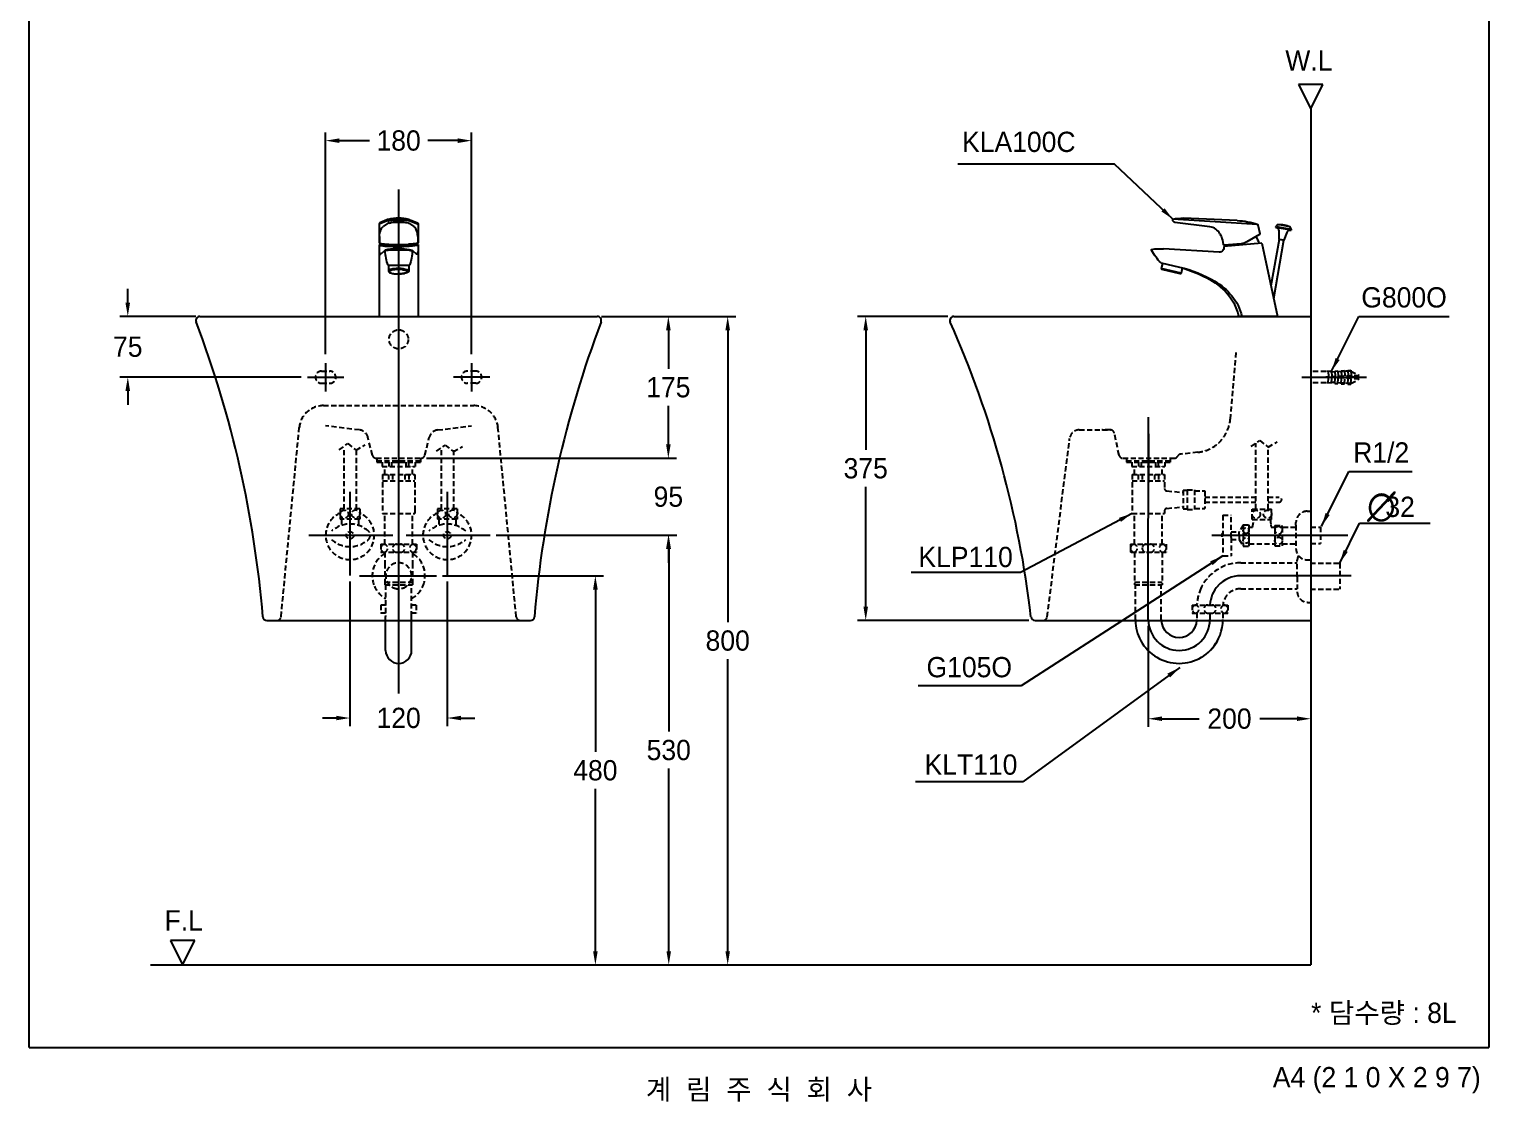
# Model space of a CAD drawing. Header units: millimetres. Extents: x 0 to 1800, y -67 to 2530.
# Drawn here: x 0 to 1800, y -67 to 1256 of the extents above; entities that cross this region are included whole.
import ezdxf
from ezdxf.enums import TextEntityAlignment as Align
from ezdxf.lldxf.tags import DXFTag

# ---------------------------------------------------------------- set-up
doc = ezdxf.new("R2010")
doc.units = ezdxf.units.MM
doc.linetypes.add('DASHED2', pattern=[9.525, 6.35, -3.175])
doc.layers.get('Defpoints').update_dxf_attribs({"color": 1})
for name, color, linetype in [('TEXT', 7, 'Continuous'), ('내부선 및 부속', 4, 'Continuous'), ('도각라인', 7, 'Continuous'), ('외형선', 3, 'Continuous'), ('점선', 6, 'DASHED2'), ('중심선', 1, 'DASHED'), ('치수선', 7, 'Continuous')]:
    doc.layers.add(name, color=color, linetype=linetype)
doc.styles.add('____', font='')
doc.styles.add('타이틀', font='H2GTRM.TTF', dxfattribs={"height": 25})
doc.styles.get('____').set_extended_font_data('굴림')
tags = doc.linetypes.add('DASHDOT', pattern=[70, 31, -13, 13, -13]).pattern_tags.tags
tags[10:11] = [DXFTag(74, 4), DXFTag(75, 0), DXFTag(340, '0'), DXFTag(46, 0.0), DXFTag(50, 0.0), DXFTag(44, 0.0), DXFTag(45, 0.0)]
tags[8:9] = [DXFTag(74, 4), DXFTag(75, 0), DXFTag(340, '0'), DXFTag(46, 0.0), DXFTag(50, 0.0), DXFTag(44, 0.0), DXFTag(45, 0.0)]
tags[6:7] = [DXFTag(74, 4), DXFTag(75, 0), DXFTag(340, '0'), DXFTag(46, 0.0), DXFTag(50, 0.0), DXFTag(44, 0.0), DXFTag(45, 0.0)]
tags[4:5] = [DXFTag(74, 4), DXFTag(75, 0), DXFTag(340, '0'), DXFTag(46, 0.0), DXFTag(50, 0.0), DXFTag(44, 0.0), DXFTag(45, 0.0)]
tags = doc.linetypes.add('DASHED', pattern=[25.72, 12.86, -12.86]).pattern_tags.tags
tags[6:7] = [DXFTag(74, 4), DXFTag(75, 0), DXFTag(340, '0'), DXFTag(46, 0.0), DXFTag(50, 0.0), DXFTag(44, 0.0), DXFTag(45, 0.0)]
tags[4:5] = [DXFTag(74, 4), DXFTag(75, 0), DXFTag(340, '0'), DXFTag(46, 0.0), DXFTag(50, 0.0), DXFTag(44, 0.0), DXFTag(45, 0.0)]
doc.dimstyles.new('MSADIM', dxfattribs={"dimtxt": 33, "dimasz": 17, "dimexe": 10, "dimexo": 7.5, "dimgap": 10, "dimtad": 0, "dimtih": 1, "dimtoh": 1, "dimdec": 0, "dimzin": 1, "dimdsep": 46, "dimtxsty": '____', "dimcen": 11.25, "dimadec": 0, "dimazin": 0, "dimtfac": 1, "dimtdec": 0, "dimtix": 1, "dimtmove": 0, "dimatfit": 3, "dimfxl": 0, "dimtolj": 1, "dimtzin": 1, "dimarcsym": 0})

# ---------------------------------------------------------------- blocks, each defined once
blk = doc.blocks.new('*D5')
at = {"color": 0, "lineweight": -2}
for p, q in [((509.8, 581.9), (708.2, 581.9)), ((698.2, 564.9), (698.2, 364.7)), ((698.2, 118.9), (698.2, 319)), ((596.3, 101.9), (708.2, 101.9))]:
    blk.add_line(p, q, dxfattribs=at)
at = {"color": 0}
for points in [[(695.4, 564.9), (701.1, 564.9), (698.2, 581.9)], [(695.4, 118.9), (701.1, 118.9), (698.2, 101.9)]]:
    blk.add_solid(points, dxfattribs=at)
at = {"layer": 'Defpoints', "color": 0}
for p in [(502.3, 581.9), (698.2, 581.9), (588.8, 101.9)]:
    blk.add_point(p, dxfattribs=at)
at = {"color": 0, "insert": (698.2, 341.9), "char_height": 25, "attachment_point": 5, "style": '____'}
blk.add_mtext('\\A1;480', dxfattribs=at)
blk = doc.blocks.new('*D6')
at = {"color": 0, "lineweight": -2}
for p, q in [((575.9, 631.9), (798.7, 631.9)), ((788.7, 614.9), (788.7, 389.7)), ((788.7, 118.9), (788.7, 344.1)), ((743.6, 101.9), (798.7, 101.9))]:
    blk.add_line(p, q, dxfattribs=at)
at = {"color": 0}
for points in [[(785.9, 614.9), (791.5, 614.9), (788.7, 631.9)], [(785.9, 118.9), (791.5, 118.9), (788.7, 101.9)]]:
    blk.add_solid(points, dxfattribs=at)
at = {"layer": 'Defpoints', "color": 0}
for p in [(568.4, 631.9), (788.7, 631.9), (736.1, 101.9)]:
    blk.add_point(p, dxfattribs=at)
at = {"color": 0, "insert": (788.7, 366.9), "char_height": 25, "attachment_point": 5, "style": '____'}
blk.add_mtext('\\A1;530', dxfattribs=at)
blk = doc.blocks.new('*D7')
at = {"color": 0, "lineweight": -2}
for p, q in [((788.2, 743.9), (788.2, 760.9)), ((490.1, 726.9), (798.2, 726.9)), ((575.9, 631.9), (798.2, 631.9)), ((788.2, 614.9), (788.2, 597.9))]:
    blk.add_line(p, q, dxfattribs=at)
at = {"color": 0}
for points in [[(785.4, 743.9), (791, 743.9), (788.2, 726.9)], [(785.4, 614.9), (791, 614.9), (788.2, 631.9)]]:
    blk.add_solid(points, dxfattribs=at)
at = {"layer": 'Defpoints', "color": 0}
for p in [(482.6, 726.9), (788.2, 726.9), (568.4, 631.9)]:
    blk.add_point(p, dxfattribs=at)
at = {"color": 0, "insert": (788.2, 679.4), "char_height": 25, "attachment_point": 5, "style": '____'}
blk.add_mtext('\\A1;95', dxfattribs=at)
blk = doc.blocks.new('*D8')
at = {"color": 0, "lineweight": -2}
for p, q in [((705.6, 901.9), (798.2, 901.9)), ((788.2, 884.9), (788.2, 837.2)), ((788.2, 743.9), (788.2, 791.5)), ((490.6, 726.9), (798.2, 726.9))]:
    blk.add_line(p, q, dxfattribs=at)
at = {"color": 0}
for points in [[(785.4, 884.9), (791, 884.9), (788.2, 901.9)], [(785.4, 743.9), (791, 743.9), (788.2, 726.9)]]:
    blk.add_solid(points, dxfattribs=at)
at = {"layer": 'Defpoints', "color": 0}
for p in [(698.1, 901.9), (788.2, 901.9), (483.1, 726.9)]:
    blk.add_point(p, dxfattribs=at)
at = {"color": 0, "insert": (788.2, 814.4), "char_height": 25, "attachment_point": 5, "style": '____'}
blk.add_mtext('\\A1;175', dxfattribs=at)
blk = doc.blocks.new('*D9')
at = {"color": 0, "lineweight": -2}
for p, q in [((705.6, 901.9), (871.4, 901.9)), ((861.4, 884.9), (861.4, 524.7)), ((861.4, 118.9), (861.4, 479.1)), ((814.2, 101.9), (871.4, 101.9))]:
    blk.add_line(p, q, dxfattribs=at)
at = {"color": 0}
for points in [[(858.6, 884.9), (864.2, 884.9), (861.4, 901.9)], [(858.6, 118.9), (864.2, 118.9), (861.4, 101.9)]]:
    blk.add_solid(points, dxfattribs=at)
at = {"layer": 'Defpoints', "color": 0}
for p in [(698.1, 901.9), (861.4, 901.9), (806.7, 101.9)]:
    blk.add_point(p, dxfattribs=at)
at = {"color": 0, "insert": (861.4, 501.9), "char_height": 25, "attachment_point": 5, "style": '____'}
blk.add_mtext('\\A1;800', dxfattribs=at)
blk = doc.blocks.new('*D10')
at = {"color": 0, "lineweight": -2}
for p, q in [((121.6, 918.9), (121.6, 935.9)), ((205.6, 901.9), (111.6, 901.9)), ((335.6, 826.9), (111.6, 826.9)), ((121.6, 809.9), (121.6, 792.9))]:
    blk.add_line(p, q, dxfattribs=at)
at = {"color": 0}
for points in [[(118.7, 918.9), (124.4, 918.9), (121.6, 901.9)], [(118.7, 809.9), (124.4, 809.9), (121.6, 826.9)]]:
    blk.add_solid(points, dxfattribs=at)
at = {"layer": 'Defpoints', "color": 0}
for p in [(213.1, 901.9), (121.6, 826.9), (343.1, 826.9)]:
    blk.add_point(p, dxfattribs=at)
at = {"color": 0, "insert": (121.6, 864.4), "char_height": 25, "attachment_point": 5, "style": '____'}
blk.add_mtext('\\A1;75', dxfattribs=at)
blk = doc.blocks.new('*D11')
at = {"color": 0, "lineweight": -2}
for p, q in [((365.6, 855.2), (365.6, 1128.7)), ((382.6, 1118.7), (419.6, 1118.7)), ((528.6, 1118.7), (491.5, 1118.7)), ((545.6, 855.2), (545.6, 1128.7))]:
    blk.add_line(p, q, dxfattribs=at)
at = {"color": 0}
for points in [[(382.6, 1121.5), (382.6, 1115.8), (365.6, 1118.7)], [(528.6, 1121.5), (528.6, 1115.8), (545.6, 1118.7)]]:
    blk.add_solid(points, dxfattribs=at)
at = {"layer": 'Defpoints', "color": 0}
for p in [(545.6, 1118.7), (365.6, 847.7), (545.6, 847.7)]:
    blk.add_point(p, dxfattribs=at)
at = {"color": 0, "insert": (455.6, 1118.7), "char_height": 25, "attachment_point": 5, "style": '____'}
blk.add_mtext('\\A1;180', dxfattribs=at)
blk = doc.blocks.new('*D12')
at = {"color": 0, "lineweight": -2}
for p, q in [((1380.1, 520.4), (1380.1, 395.6)), ((1580.4, 519.4), (1580.4, 395.6)), ((1397.1, 405.6), (1442.9, 405.6)), ((1563.4, 405.6), (1517.5, 405.6))]:
    blk.add_line(p, q, dxfattribs=at)
at = {"color": 0}
for points in [[(1397.1, 408.5), (1397.1, 402.8), (1380.1, 405.6)], [(1563.4, 408.5), (1563.4, 402.8), (1580.4, 405.6)]]:
    blk.add_solid(points, dxfattribs=at)
at = {"layer": 'Defpoints', "color": 0}
for p in [(1380.1, 527.9), (1580.4, 526.9), (1380.1, 405.6)]:
    blk.add_point(p, dxfattribs=at)
at = {"color": 0, "insert": (1480.2, 405.6), "char_height": 25, "attachment_point": 5, "style": '____'}
blk.add_mtext('\\A1;200', dxfattribs=at)
blk = doc.blocks.new('*D13')
at = {"color": 0, "lineweight": -2}
for p, q in [((395.6, 574.7), (395.6, 396.5)), ((515.6, 574.7), (515.6, 396.5)), ((378.6, 406.5), (361.6, 406.5)), ((532.6, 406.5), (549.6, 406.5))]:
    blk.add_line(p, q, dxfattribs=at)
at = {"color": 0}
for points in [[(378.6, 409.3), (378.6, 403.7), (395.6, 406.5)], [(532.6, 409.3), (532.6, 403.7), (515.6, 406.5)]]:
    blk.add_solid(points, dxfattribs=at)
at = {"layer": 'Defpoints', "color": 0}
for p in [(395.6, 582.2), (515.6, 582.2), (515.6, 406.5)]:
    blk.add_point(p, dxfattribs=at)
at = {"color": 0, "insert": (455.6, 406.5), "char_height": 25, "attachment_point": 5, "style": '____'}
blk.add_mtext('\\A1;120', dxfattribs=at)
blk = doc.blocks.new('*D14')
at = {"color": 0, "lineweight": -2}
for p, q in [((1132.9, 901.9), (1021.6, 901.9)), ((1031.6, 884.9), (1031.6, 737.2)), ((1031.6, 543.9), (1031.6, 691.5)), ((1232.9, 526.9), (1021.6, 526.9))]:
    blk.add_line(p, q, dxfattribs=at)
at = {"color": 0}
for points in [[(1028.8, 884.9), (1034.4, 884.9), (1031.6, 901.9)], [(1028.8, 543.9), (1034.4, 543.9), (1031.6, 526.9)]]:
    blk.add_solid(points, dxfattribs=at)
at = {"layer": 'Defpoints', "color": 0}
for p in [(1031.6, 901.9), (1140.4, 901.9), (1240.4, 526.9)]:
    blk.add_point(p, dxfattribs=at)
at = {"color": 0, "insert": (1031.6, 714.4), "char_height": 25, "attachment_point": 5, "style": '____'}
blk.add_mtext('\\A1;375', dxfattribs=at)

msp = doc.modelspace()

# ---------------------------------------------------------------- linework, layer by layer
at = {"layer": '내부선 및 부속', "linetype": 'Continuous'}
for p, q in [((440.6, 1019.3), (431.6, 1015.5)), ((431.6, 1015.9), (431.6, 992.9)), ((441.2, 1021), (432.5, 1017.3)), ((442, 1016.5), (436.7, 1012.8)), ((443, 1021.5), (442, 1021.3)), ((468.1, 1021.5), (469.1, 1021.3)), ((469.1, 1016.5), (474.5, 1012.8)), ((470, 1021), (478.7, 1017.3)), ((470.6, 1019.3), (479.6, 1015.5)), ((479.6, 1016.4), (479.6, 1016.4)), ((479.6, 1015.9), (479.6, 992.9)), ((1409.8, 1021.3), (1410, 1020.3)), ((1409.8, 1021.3), (1410, 1020.3)), ((1514.9, 1015.4), (1410.3, 1021.9)), ((1456, 1012.4), (1412.9, 1017.7)), ((1489.8, 1020.1), (1423.5, 1022.9)), ((1515.3, 1015), (1517.7, 1004)), ((1537.4, 1011.7), (1537.6, 1012.7)), ((1556.1, 1008.4), (1537.4, 1011.7)), ((1539.7, 1015.2), (1537.6, 1012.7)), ((1537.6, 1012.7), (1556.3, 1009.4)), ((1555.2, 1012.5), (1539.7, 1015.2)), ((1556.3, 1009.4), (1555.2, 1012.5)), ((1556.3, 1009.4), (1556.1, 1008.4)), ((431.6, 990.2), (431.6, 901.9)), ((432, 1000.6), (431.8, 993.2)), ((435.7, 990.8), (435.6, 990.3)), ((475.5, 990.8), (475.6, 990.3)), ((479.2, 1000.6), (479.4, 993.2)), ((479.6, 990.2), (479.6, 901.9)), ((1471.4, 995.8), (1472.5, 990.6)), ((1520.2, 992.3), (1473.1, 988.2)), ((1494.5, 991.6), (1473.6, 989.8)), ((1476.8, 990.1), (1476.7, 988.5)), ((1517.2, 1003), (1501.6, 993.9)), ((1520.2, 992.3), (1539.4, 901.9)), ((1541.4, 996.8), (1531.3, 939.8)), ((1534.7, 924.1), (1547.3, 995.8)), ((1541.1, 1007.3), (1541.1, 997.3)), ((1541.1, 997.3), (1547.7, 996.1)), ((1547.3, 995.8), (1541.4, 996.8)), ((1547.7, 996.1), (1551.2, 1005.5)), ((431.6, 982.4), (432.2, 980.1)), ((438.6, 983.1), (433.5, 978.7)), ((438.6, 983.1), (438.6, 983.1)), ((472.5, 983.1), (477.7, 978.7)), ((479.6, 982.4), (479, 980.1)), ((1467.4, 981.2), (1398.9, 985.3)), ((442.1, 965.1), (469.1, 965.1)), ((443.1, 965.1), (443.1, 957.9)), ((468.1, 965.1), (468.1, 957.9)), ((1395.8, 967.8), (1418.7, 962.6)), ((1397.7, 967.3), (1396.1, 960.9)), ((1420.5, 955.1), (1396.1, 960.9)), ((1419.3, 954.4), (1396.9, 959.7)), ((1422, 961.4), (1420.5, 955.1)), ((431.6, 901.9), (479.6, 901.9)), ((431.6, 901.9), (479.6, 901.9)), ((1539.4, 901.9), (1491.4, 901.9)), ((439.6, 489.9), (439.6, 531.9)), ((471.6, 489.9), (471.6, 531.9))]:
    msp.add_line(p, q, dxfattribs=at)
at = {"layer": '내부선 및 부속', "linetype": 'Continuous', "flags": 128}
for points in [[(432, 1000.6, -0.089073), (433.8, 1009.2)], [(433.8, 1009.2, -0.148054), (436.7, 1012.8)], [(442, 1016.5, -0.068814), (442.4, 1016.7)], [(442.2, 1019.8, -0.019852), (446.6, 1020.1)], [(443.4, 1017, -0.026271), (446.5, 1017.4)], [(461.8, 1021.8, -0.016795), (468.5, 1021.4)], [(467.8, 1017, -0.036531), (468.7, 1016.7)], [(468.5, 1021.4, -0.078329), (470, 1021)], [(468.9, 1019.8, -0.072082), (470.6, 1019.3)], [(478.7, 1017.3, -0.2995), (479.6, 1015.9)], [(1412.9, 1017.7, -0.169046), (1410, 1020.3)], [(1410.2, 1021.9, -0.060898), (1423.5, 1022.9)], [(1489.8, 1020.1, -0.071682), (1515, 1015.4)], [(1514.9, 1015.4, -0.337043), (1515.3, 1015)], [(1537.4, 1011.7, -0.361169), (1541.1, 1007.3)], [(1539.7, 1015.2, -0.142794), (1555.2, 1012.5)], [(1551.2, 1005.5, -0.361169), (1556.1, 1008.4)], [(435.7, 990, -0.315383), (435.6, 990.3)], [(475.5, 991.6, -0.016667), (467.6, 990.9)], [(473.9, 990.6, -0.013052), (467.6, 990.1)], [(476.6, 990.9, -0.01735), (473.9, 990.6)], [(475.4, 990, -0.063261), (474.8, 989.8)], [(478.8, 992.2, -0.040906), (475.5, 991.6)], [(478.6, 991.5, -0.047171), (476.6, 990.9)], [(477.3, 991.1, -0.052464), (479.2, 990.6)], [(479.6, 992.9, -0.312768), (478.6, 991.5)], [(479.6, 993.2, -0.33485), (478.8, 992.2)], [(479.5, 990.1, -0.104527), (479, 989.8)], [(479.2, 990.6, -0.110263), (479.5, 990.4)], [(479.5, 990.4, -0.425112), (479.5, 990.1)], [(1468.5, 1003.8, -0.070886), (1471.4, 995.8)], [(1473.6, 989.8, -0.378336), (1472.5, 990.6)], [(1501.6, 993.9, -0.111261), (1494.5, 991.6)], [(1512.7, 1000.3, -0.082698), (1516.5, 992)], [(1517.7, 1004, -0.323464), (1517.2, 1003)], [(1541.5, 996.8, -0.337834), (1541.1, 997.3)], [(1547.7, 996.1, -0.337834), (1547.2, 995.8)], [(459.7, 985.4, -0.046773), (471.7, 983.6)], [(467.6, 984.1, -0.028461), (471.5, 983.6)], [(473, 989.4, -0.019226), (468, 988.9)], [(468.6, 983.4, -0.021614), (471.9, 983.1)], [(473.3, 988.8, -0.009297), (468.7, 988.5)], [(472.5, 982.9, -0.078674), (469.1, 965.1)], [(471.5, 983.6, -0.135172), (472.5, 983.1)], [(471.9, 983.1, -0.06795), (472.5, 982.9)], [(472.3, 983.3, -0.261582), (472.5, 982.9)], [(474.8, 989.8, -0.033057), (473, 989.4)], [(477, 989.3, -0.016749), (473.3, 988.8)], [(479, 989.8, -0.038487), (477, 989.3)], [(478.4, 978.8, -0.463813), (477.7, 978.7)], [(479, 980.1, -0.071879), (478.4, 978.8)], [(1384, 983.7, -0.495636), (1384.3, 984.4)], [(1395.8, 967.8, -0.069061), (1384, 983.7)], [(1384.3, 984.4, -0.046958), (1391.8, 985.4)], [(1391.8, 985.4, -0.025335), (1398.9, 985.3)], [(1473.1, 988.2, -0.51857), (1467.4, 981.2)], [(459.7, 954.5, -0.019341), (455.6, 954.3)], [(464.4, 955.3, -0.04124), (459.7, 954.5)], [(460.4, 959.5, -0.046246), (464.9, 958.6)], [(461.4, 960.6, -0.049756), (466.1, 959.6)], [(466.1, 955.9, -0.068377), (462.9, 955)], [(465.9, 955.8, -0.03411), (464.4, 955.3)], [(464.9, 958.6, -0.109407), (466.8, 957.6)], [(467.3, 956.5, -0.063858), (465.9, 955.8)], [(466.1, 959.6, -0.094383), (467.7, 958.7)], [(466.9, 956.6, -0.105383), (466.1, 955.9)], [(466.8, 957.6, -0.413018), (466.9, 956.6)], [(468.1, 957.7, -0.188205), (467.3, 956.5)], [(467.7, 958.7, -0.276305), (468.1, 957.7)], [(1418.7, 962.6, -0.07809), (1462, 945.3)], [(1420.5, 955.1, -0.414214), (1419.3, 954.4)], [(1422, 961.4, -0.040931), (1448.7, 951.3)], [(1448.7, 951.3, -0.084528), (1474.8, 932.9)], [(1462, 945.3, -0.085415), (1483.1, 927.3)], [(1474.8, 932.9, -0.150085), (1491.4, 901.9)], [(1483.1, 927.3, -0.123442), (1495.4, 901.9)]]:
    msp.add_lwpolyline(points, format="xyb", dxfattribs=at)
at = {"layer": '내부선 및 부속', "linetype": 'Continuous'}
for centre, radius, start, end in [((433.1, 1015.9), 1.5, 113.3083, 180), ((442.9, 1013.8), 6, 96.7897, 113.2812), ((443.1, 1016.4), 5, 95.3932, 113.3083), ((444.6, 1010.1), 7, 100.1745, 108.543), ((452.1, 921.8), 100, 91.5446, 95.3932), ((455.6, 968), 55, 76.8183, 103.1809), ((455.6, 892.7), 125, 85.8449, 94.1551), ((455.6, 790.3), 230, 87.7594, 92.2406), ((455.6, 791.9), 230, 88.4554, 91.5446), ((462.4, 965.2), 55, 83.2103, 87.7594), ((462.5, 987.4), 30, 79.8255, 85.8449), ((468.3, 1015.3), 1.5, 55.7109, 71.457), ((470, 1006.2), 8, 21.9073, 55.5941), ((454.2, 999.9), 25, 1.547, 21.9073), ((1410.3, 1021.4), 0.5, 86.4858, 191.9893), ((1453.9, 996), 16.5, 28.2146, 82.9494), ((432.6, 993.2), 1, 180, 254.0525), ((433.1, 992.9), 1.5, 180, 249.4721), ((432.4, 989.7), 1, 111.0535, 136.2221), ((431.8, 990.2), 0.2, 136.2221, 228.3459), ((432.6, 991.2), 1.5, 228.3459, 252.2151), ((435.2, 982.2), 9, 99.1281, 111.0535), ((438.1, 1012.4), 21, 254.0525, 263.4222), ((436.4, 1001.8), 11, 249.4721, 260.2749), ((441.3, 1030.4), 40, 260.2749, 264.2507), ((449.3, 1110), 119.2, 263.4222, 267.2417), ((437, 992.3), 2.6, 239.9712, 254.4503), ((449.3, 1110), 120, 264.2507, 267.2417), ((455.6, 1239.8), 250, 267.2417, 272.7583), ((455.6, 1239.8), 249.2, 267.2417, 272.7583), ((475.3, 990.3), 0.3, 300.0288, 10.0464), ((436.3, 1002.6), 13.5, 252.2151, 261.0313), ((437, 981.4), 5, 194.7819, 211.2271), ((433.2, 979.1), 0.5, 211.2271, 310.757), ((442.8, 1043.6), 55, 261.0313, 264.8696), ((440.1, 1003.2), 14, 254.4503, 262.0238), ((449, 1113.3), 125, 264.8696, 267.0002), ((447.2, 1053.7), 65, 262.0238, 266.4296), ((440, 981.6), 2, 99.9642, 130.7567), ((439.1, 982.9), 0.5, 123.3079, 181.9444), ((439.6, 980.6), 2.5, 97.9387, 113.4878), ((496.6, 984.8), 58, 181.9444, 199.938), ((444.5, 945.4), 38, 92.986, 97.9387), ((455, 920.5), 65, 93.1311, 103.8428), ((445.7, 949.1), 35, 93.4431, 99.9642), ((455.6, 1238.2), 250, 267.0002, 272.9998), ((455.6, 733.7), 250, 87.014, 92.986), ((455.6, 1188.5), 200, 266.4296, 273.5704), ((455.6, 784.4), 200, 86.5569, 93.4431), ((455.6, 910.5), 75, 86.8689, 93.1311), ((444.1, 957.9), 1, 129.2743, 191.0574), ((445.1, 958.1), 2, 191.0574, 233.692), ((446.6, 954.8), 5, 107.7072, 129.2743), ((447.4, 961.3), 6, 233.692, 248.3072), ((444.8, 957), 0.7, 131.0987, 220.8647), ((447.6, 953.8), 5, 106.1239, 131.0987), ((446.1, 958.2), 2.5, 220.8647, 244.9279), ((452.4, 936.7), 24, 96.3133, 107.7072), ((450.2, 966.8), 12, 244.9279, 260.5745), ((449.6, 966.9), 12, 248.3072, 256.1217), ((453.2, 934.6), 25, 95.5326, 106.1239), ((453.7, 983.4), 29, 256.1217, 265.5679), ((455.6, 999.4), 45, 260.5745, 279.4255), ((455.6, 907.9), 53, 83.6867, 96.3133), ((455.6, 909.7), 50, 84.4674, 95.5326), ((455.6, 1007.3), 53, 265.5679, 270), ((1397.1, 960.7), 1, 166.6114, 256.6114), ((1418.1, 527.9), 54, 181.0611, 208.7822), ((1418.1, 527.9), 22, 182.6043, 357.3957), ((1418.1, 527.9), 54, 318.7051, 0), ((455.6, 489.9), 16, 180, 0), ((1418.1, 527.9), 54, 208.7822, 331.2178)]:
    msp.add_arc(centre, radius, start, end, dxfattribs=at)
msp.add_open_spline([(469.1, 1016.6), (469.1, 1016.6), (469, 1016.6)], degree=2, dxfattribs=at)
msp.add_point((455.6, 901.9), dxfattribs=at)
at = {"layer": '도각라인'}
for p, q in [((0, 0), (0, 2530)), ((1800, 2530), (1800, 0)), ((0, 0), (1800, 0))]:
    msp.add_line(p, q, dxfattribs=at)
at = {"layer": '외형선', "linetype": 'Continuous'}
for p, q in [((1595.4, 1187.9), (1565.4, 1187.9)), ((1565.4, 1187.9), (1580.4, 1157.9)), ((1580.4, 1157.9), (1595.4, 1187.9)), ((1580.4, 1157.9), (1580.4, 101.9)), ((204.1, 132.2), (174.1, 132.2)), ((174.1, 132.2), (189.1, 102.2)), ((189.1, 102.2), (204.1, 132.2)), ((149.5, 101.9), (1580.4, 101.9))]:
    msp.add_line(p, q, dxfattribs=at)
at = {"layer": '외형선'}
for p, q in [((210.6, 901.9), (700.6, 901.9)), ((1140.4, 901.9), (1580.4, 901.9)), ((1580.4, 901.9), (1580.4, 526.9)), ((293.1, 526.9), (618.1, 526.9)), ((1240.4, 526.9), (1580.4, 526.9))]:
    msp.add_line(p, q, dxfattribs=at)
for centre, radius, start, end in [((210.6, 896.9), 5, 90, 200.7328), ((700.6, 896.9), 5, 339.2672, 90), ((1140.4, 896.9), 5, 90, 203.9935), ((-1047.3, 420.7), 1340, 4.74, 20.7328), ((1958.5, 420.7), 1340, 159.2672, 175.26), ((-6.2, 386.5), 1250, 6.6495, 23.9935), ((293.1, 531.9), 5, 184.74, 270), ((618.1, 531.9), 5, 270, 355.26), ((1240.4, 531.9), 5, 186.6495, 270)]:
    msp.add_arc(centre, radius, start, end, dxfattribs=at)
at = {"layer": '점선'}
for p, q in [((1481.3, 775.1), (1488.7, 859.5)), ((360.6, 834.4), (370.6, 834.4)), ((550.6, 834.4), (540.6, 834.4)), ((1599, 833.9), (1580.4, 833.9)), ((1606, 834.2), (1599, 833.9)), ((1640.3, 829), (1599.2, 826.9)), ((1602, 834), (1602.4, 827)), ((1630, 834.5), (1602.1, 833)), ((1606, 834.2), (1606.4, 827.2)), ((1610, 834.4), (1614, 834.7)), ((1610, 834.4), (1610.4, 827.5)), ((1614, 834.7), (1614.4, 827.7)), ((1618, 834.9), (1622, 835.1)), ((1618, 834.9), (1618.4, 827.9)), ((1622, 835.1), (1622.4, 828.1)), ((1626, 835.3), (1630, 835.5)), ((1626, 835.3), (1626.4, 828.3)), ((1633.4, 826.9), (1628.3, 828.4)), ((1630, 835.5), (1630.3, 828.5)), ((1630, 834.5), (1640.3, 829)), ((360.6, 819.4), (370.6, 819.4)), ((550.6, 819.4), (540.6, 819.4)), ((1599, 819.9), (1580.4, 819.9)), ((1606, 819.5), (1599, 819.9)), ((1640.3, 824.7), (1599.2, 826.9)), ((1602, 819.7), (1602.4, 826.7)), ((1630, 819.2), (1602.1, 820.7)), ((1606, 819.5), (1606.4, 826.5)), ((1610, 819.3), (1610.4, 826.3)), ((1610, 819.3), (1614, 819.1)), ((1614, 819.1), (1614.4, 826.1)), ((1618, 818.9), (1618.4, 825.9)), ((1618, 818.9), (1622, 818.7)), ((1622, 818.7), (1622.4, 825.7)), ((1626, 818.5), (1626.4, 825.4)), ((1626, 818.5), (1630, 818.2)), ((1633.4, 826.9), (1628.3, 825.3)), ((1630, 818.2), (1630.3, 825.2)), ((1630, 819.2), (1640.3, 824.7)), ((362.9, 791.9), (548.3, 791.9)), ((310.6, 531.4), (333, 764.7)), ((407.5, 761.8), (365.6, 766.9)), ((503.6, 761.8), (545.6, 766.9)), ((600.6, 531.4), (578.1, 764.7)), ((1295, 761.9), (1333.3, 761.9)), ((1333.3, 761.9), (1322.9, 761.9)), ((1344, 730.8), (1338.2, 757.9)), ((382.3, 737.5), (392.9, 745)), ((392.9, 745), (403.1, 736.9)), ((403.1, 736.9), (414.3, 743.3)), ((423.2, 730.7), (417.7, 752.8)), ((487.9, 730.7), (493.4, 752.8)), ((502.3, 735.7), (512.9, 743.2)), ((512.9, 743.2), (523.1, 735.1)), ((523.1, 735.1), (534.3, 741.5)), ((1255.4, 531.2), (1283.1, 751.4)), ((1506.9, 741.3), (1517.5, 748.8)), ((1512.7, 664.3), (1512.7, 745.4)), ((1517.5, 748.8), (1527.7, 740.7)), ((1527.7, 740.7), (1538.9, 747.2)), ((1527.7, 664.3), (1527.7, 740.7)), ((388.1, 736.9), (388.1, 664.6)), ((403.1, 736.9), (403.1, 664.6)), ((428.1, 726.9), (483.1, 726.9)), ((428.6, 726.9), (428.6, 721.9)), ((428.6, 723.9), (482.6, 723.9)), ((428.6, 721.9), (482.6, 721.9)), ((435.1, 721.9), (435.1, 716.9)), ((443.6, 721.9), (443.6, 716.9)), ((446.6, 721.9), (446.6, 716.9)), ((464.6, 721.9), (464.6, 716.9)), ((467.6, 721.9), (467.6, 716.9)), ((476.1, 721.9), (476.1, 716.9)), ((482.6, 726.9), (482.6, 721.9)), ((508.1, 736.9), (508.1, 664.6)), ((523.1, 736.9), (523.1, 664.6)), ((1348.9, 726.9), (1412.6, 726.9)), ((1353.1, 726.9), (1353.1, 721.9)), ((1353.1, 723.9), (1407.1, 723.9)), ((1353.1, 721.9), (1407.1, 721.9)), ((1359.6, 721.9), (1359.6, 716.9)), ((1368.1, 721.9), (1368.1, 716.9)), ((1371.1, 721.9), (1371.1, 716.9)), ((1389.1, 721.9), (1389.1, 716.9)), ((1392.1, 721.9), (1392.1, 716.9)), ((1400.6, 721.9), (1400.6, 716.9)), ((1407.1, 726.9), (1407.1, 721.9)), ((1441.2, 734.3), (1420.2, 732)), ((435.1, 716.9), (476.1, 716.9)), ((435.6, 706.9), (435.6, 658.9)), ((435.6, 706.9), (475.6, 706.9)), ((438.6, 706.9), (438.6, 716.9)), ((443.1, 706.9), (443.1, 698.9)), ((448.1, 706.9), (448.1, 698.9)), ((463.1, 706.9), (463.1, 698.9)), ((468.1, 706.9), (468.1, 698.9)), ((472.6, 706.9), (472.6, 716.9)), ((475.6, 706.9), (475.6, 662.1)), ((1359.6, 716.9), (1400.6, 716.9)), ((1360.1, 706.9), (1360.1, 658.9)), ((1360.1, 706.9), (1400.1, 706.9)), ((1363.1, 706.9), (1363.1, 716.9)), ((1367.6, 706.9), (1367.6, 698.9)), ((1372.6, 706.9), (1372.6, 698.9)), ((1387.6, 706.9), (1387.6, 698.9)), ((1392.6, 706.9), (1392.6, 698.9)), ((1397.1, 706.9), (1397.1, 716.9)), ((1400.1, 706.9), (1400.1, 689.6)), ((435.6, 698.9), (475.6, 698.9)), ((1360.1, 698.9), (1400.1, 698.9)), ((1402.8, 686.6), (1423.1, 684.9)), ((1423.1, 687.4), (1423.1, 664.4)), ((1423.1, 687.4), (1428.1, 687.4)), ((1428.1, 687.9), (1428.1, 663.9)), ((1428.1, 687.9), (1437.1, 687.9)), ((1437.1, 687.9), (1437.1, 663.9)), ((1437.1, 686.6), (1449.6, 686.6)), ((1449.6, 686.6), (1449.6, 665.1)), ((1402.8, 665.1), (1423.1, 666.9)), ((1449.6, 678.9), (1512.7, 678.9)), ((1449.6, 672.9), (1512.7, 672.9)), ((1527.7, 678.9), (1541.6, 678.9)), ((1527.7, 672.9), (1541.6, 672.9)), ((383.6, 664.6), (383.6, 651.6)), ((407.6, 664.6), (383.6, 664.6)), ((407.6, 651.6), (383.6, 651.6)), ((385.1, 651.6), (385.1, 644.2)), ((406.1, 651.6), (406.1, 644.2)), ((407.6, 664.6), (407.6, 651.6)), ((435.6, 658.9), (475.6, 658.9)), ((438.6, 620.9), (438.6, 658.9)), ((472.6, 620.9), (472.6, 658.9)), ((475.6, 662.1), (475.6, 658.9)), ((503.6, 664.6), (503.6, 651.6)), ((527.6, 664.6), (503.6, 664.6)), ((527.6, 651.6), (503.6, 651.6)), ((505.1, 651.6), (505.1, 644.2)), ((526.1, 651.6), (526.1, 644.2)), ((527.6, 664.6), (527.6, 651.6)), ((1360.1, 658.9), (1400.1, 658.9)), ((1363.1, 620.9), (1363.1, 658.9)), ((1397.1, 620.9), (1397.1, 658.9)), ((1400.1, 662.1), (1400.1, 658.9)), ((1423.1, 664.4), (1428.1, 664.4)), ((1428.1, 663.9), (1437.1, 663.9)), ((1437.1, 665.1), (1449.6, 665.1)), ((1472.2, 656.6), (1482.2, 656.6)), ((1472.2, 656.6), (1472.2, 626.5)), ((1482.2, 629), (1482.2, 656.6)), ((1508.2, 664.3), (1532.2, 664.3)), ((1508.2, 651.3), (1508.2, 664.3)), ((1508.2, 651.3), (1532.2, 651.3)), ((1508.7, 641.8), (1510.2, 651.3)), ((1530.2, 651.3), (1531.3, 644.4)), ((1532.2, 651.3), (1532.2, 664.3)), ((1576.2, 661.6), (1580.4, 661.6)), ((1482.2, 636.3), (1492.2, 636.3)), ((1497.2, 644.6), (1492.2, 636.3)), ((1492.2, 631.3), (1492.2, 636.3)), ((1492.2, 631.3), (1492.2, 626.8)), ((1497.2, 644.6), (1504.2, 644.6)), ((1497.2, 644.6), (1497.2, 632.5)), ((1497.2, 632.5), (1497.2, 618.6)), ((1504.2, 644.6), (1504.2, 634)), ((1504.2, 641.8), (1508.7, 641.8)), ((1504.2, 634), (1504.2, 618.6)), ((1531.3, 644.4), (1531.7, 641.8)), ((1531.7, 641.8), (1536.2, 641.8)), ((1536.2, 644.1), (1536.2, 640.2)), ((1536.2, 644.1), (1545.2, 644.1)), ((1536.2, 640.2), (1536.2, 619.1)), ((1545.2, 641.7), (1545.2, 644.1)), ((1546.1, 641.8), (1545.2, 641.8)), ((1545.2, 641.7), (1545.2, 619.1)), ((1546.1, 641.8), (1562.2, 641.8)), ((1562.2, 644.3), (1562.2, 647.6)), ((1562.2, 644.3), (1562.2, 615.6)), ((1580.4, 642.1), (1592.4, 642.1)), ((1592.4, 642.1), (1592.4, 621.6)), ((433.6, 620.9), (477.6, 620.9)), ((433.6, 620.9), (433.6, 610.9)), ((477.6, 620.9), (477.6, 610.9)), ((1358.1, 620.9), (1366.9, 620.9)), ((1358.1, 620.9), (1358.1, 617.4)), ((1358.1, 617.4), (1358.1, 610.9)), ((1366.9, 620.9), (1384.2, 620.9)), ((1384.2, 620.9), (1402.1, 620.9)), ((1402.1, 620.9), (1402.1, 610.9)), ((1472.2, 626.5), (1472.2, 606.6)), ((1482.2, 629), (1482.2, 606.6)), ((1482.2, 626.8), (1492.2, 626.8)), ((1492.2, 626.8), (1497.2, 618.6)), ((1497.2, 618.6), (1504.2, 618.6)), ((1504.2, 621.3), (1536.2, 621.3)), ((1536.2, 619.1), (1545.2, 619.1)), ((1545.2, 621.3), (1562.2, 621.3)), ((1580.4, 621.6), (1592.4, 621.6)), ((433.6, 610.9), (477.6, 610.9)), ((438.6, 610.9), (438.6, 597.1)), ((438.6, 597.1), (438.6, 572.5)), ((472.6, 610.9), (472.6, 597.1)), ((472.6, 597.1), (472.6, 572.5)), ((1359, 610.9), (1358.1, 610.9)), ((1359, 610.9), (1402.1, 610.9)), ((1363.1, 610.9), (1363.1, 570.9)), ((1397.1, 610.9), (1397.1, 570.9)), ((1472.2, 606.6), (1482.2, 606.6)), ((1494, 597.9), (1563.8, 597.9)), ((1563.8, 580.6), (1563.8, 601.2)), ((1576.2, 601.6), (1580.4, 601.6)), ((1580.1, 597.4), (1616.1, 597.4)), ((1616.1, 597.4), (1616.1, 565.4)), ((1563.8, 580.6), (1563.8, 565.7)), ((438.6, 573.9), (472.6, 573.9)), ((438.6, 572.5), (438.6, 570.9)), ((438.6, 570.9), (472.6, 570.9)), ((439.6, 570.9), (439.6, 531.9)), ((471.6, 531.9), (471.6, 570.9)), ((472.6, 572.5), (472.6, 570.9)), ((1363.1, 573.9), (1397.1, 573.9)), ((1363.1, 570.9), (1397.1, 570.9)), ((1364.1, 527.9), (1364.1, 570.9)), ((1396.1, 527.9), (1396.1, 570.9)), ((1494, 565.9), (1563.8, 565.9)), ((1580.1, 565.4), (1616.1, 565.4)), ((433.8, 545.9), (433.8, 535.9)), ((439.6, 545.9), (433.8, 545.9)), ((477.3, 545.9), (471.6, 545.9)), ((477.3, 545.9), (477.3, 535.9)), ((1434.1, 545.9), (1478.1, 545.9)), ((1434.1, 545.9), (1434.1, 535.9)), ((1440.1, 545.9), (1440.1, 547)), ((1478.1, 545.9), (1478.1, 535.9)), ((1576.8, 549.2), (1580.4, 549.2)), ((439.6, 535.9), (433.8, 535.9)), ((477.3, 535.9), (471.6, 535.9)), ((1434.1, 535.9), (1478.1, 535.9)), ((1440.1, 535.9), (1440.1, 527.9)), ((1472.1, 535.9), (1472.1, 527.9))]:
    msp.add_line(p, q, dxfattribs=at)
for centre, radius in [((455.6, 873.6), 11.8), ((388.6, 658), 5), ((402.6, 658.3), 5), ((508.6, 658), 5), ((522.6, 658.3), 5), ((1513.2, 657.8), 5), ((1527.2, 658), 5), ((395.6, 631.9), 4.5), ((515.6, 631.9), 4.5), ((1500.7, 637.6), 3.5), ((1500.7, 625.6), 3.5), ((1540.7, 625.1), 4.5)]:
    msp.add_circle(centre, radius, dxfattribs=at)
for centre, radius, start, end in [((360.6, 826.9), 7.5, 90, 270), ((370.6, 826.9), 7.5, 270, 90), ((540.6, 826.9), 7.5, 90, 270), ((550.6, 826.9), 7.5, 270, 90), ((362.9, 761.9), 30, 90, 174.5013), ((548.3, 761.9), 30, 5.4987, 90), ((1436.4, 779), 45, 276.079, 354.9722), ((406.1, 749.9), 12, 13.9797, 83.0846), ((505.1, 749.9), 12, 96.9154, 166.0203), ((1295, 749.9), 12, 90, 172.8234), ((1333.3, 756.9), 5, 12.0448, 90), ((428.1, 731.9), 5, 193.9797, 270), ((483.1, 731.9), 5, 270, 346.0203), ((1348.9, 731.9), 5, 192.0448, 270), ((1411.9, 731.9), 5, 270, 333.0975), ((1420.7, 727.1), 5, 96.079, 151.1956), ((1403.1, 689.6), 3, 180, 265.0303), ((1541.6, 675.9), 3, 270, 90), ((395.6, 631.9), 30, 113.5781, 66.4217), ((515.6, 631.9), 30, 113.5781, 66.4217), ((1403.1, 662.1), 3, 94.9697, 180), ((1576.2, 647.6), 14, 90, 180), ((395.6, 612.2), 33.6, 47.499, 132.501), ((413.6, 631.9), 7, 312.501, 47.499), ((515.6, 612.2), 33.6, 47.499, 132.501), ((1478.6, 631.6), 7.84, 144.9654, 215.0346), ((1500.7, 637.6), 3.5, 176.4365, 27.53), ((1540.7, 638.1), 4.5, 150.8963, 48.1498), ((1540.7, 638.1), 4.5, 48.1498, 150.8963), ((395.6, 651.5), 33.6, 227.499, 312.501), ((438.6, 615.9), 5, 98.6269, 261.3731), ((437.1, 615.9), 5, 278.6269, 81.3731), ((453.1, 615.9), 5, 90, 270), ((458.1, 615.9), 5, 270, 90), ((474.1, 615.9), 5, 98.6269, 261.3731), ((472.6, 615.9), 5, 278.6269, 81.3731), ((515.6, 651.5), 33.6, 227.499, 312.501), ((1363.1, 615.9), 5, 98.6269, 261.3731), ((1361.6, 615.9), 5, 278.6269, 81.3731), ((1377.6, 615.9), 5, 90, 174.9175), ((1377.6, 615.9), 5, 174.9175, 270), ((1382.6, 615.9), 5, 73.5284, 90), ((1382.6, 615.9), 5, 270, 73.5284), ((1398.6, 615.9), 5, 98.6269, 261.3731), ((1397.1, 615.9), 5, 278.6269, 81.3731), ((1576.2, 615.6), 14, 180, 270), ((455.6, 581.9), 32.5, 121.5389, 202.8588), ((455.6, 581.9), 16, 291.2569, 248.7431), ((455.6, 581.9), 32.5, 337.1412, 58.4611), ((1494, 543.9), 54, 90, 155.3498), ((1576.8, 601.2), 13, 155.2297, 180), ((455.6, 581.9), 32.5, 202.8588, 240.5076), ((455.6, 581.9), 16, 248.7431, 291.2569), ((455.6, 581.9), 32.5, 299.4924, 337.1412), ((1494, 543.9), 54, 155.3498, 176.6714), ((1494, 543.9), 22, 90, 174.7841), ((1576.8, 562.2), 13, 180, 270), ((1439.1, 540.9), 5, 98.6269, 261.3731), ((1437.6, 540.9), 5, 278.6269, 81.3731), ((1453.6, 540.9), 5, 90, 270), ((1458.6, 540.9), 5, 270, 90), ((1474.6, 540.9), 5, 98.6269, 261.3731), ((1473.1, 540.9), 5, 278.6269, 81.3731), ((305.6, 531.9), 5, 270, 354.5013), ((605.6, 531.9), 5, 185.4987, 270), ((1250.4, 531.9), 5, 270, 352.8234), ((1418.1, 527.9), 54, 180, 181.0611), ((1418.1, 527.9), 22, 180, 182.6053), ((1418.1, 527.9), 22, 357.3947, 0)]:
    msp.add_arc(centre, radius, start, end, dxfattribs=at)
msp.add_point((1472.2, 631.6), dxfattribs=at)
at = {"layer": '중심선', "linetype": 'DASHDOT'}
for p, q in [((455.6, 1058.6), (455.6, 436.8)), ((365.6, 844.4), (365.6, 809.4)), ((545.6, 844.4), (545.6, 809.4)), ((343.1, 826.9), (388.1, 826.9)), ((568.1, 826.9), (523.1, 826.9)), ((1569.5, 826.9), (1649.1, 826.9)), ((1380.1, 527.9), (1380.3, 777.5)), ((1380.4, 756.9), (1380.4, 696.9)), ((395.6, 685.3), (395.6, 582.2)), ((515.6, 685.3), (515.6, 582.2)), ((344.8, 631.9), (448.4, 631.9)), ((464.8, 631.9), (568.4, 631.9)), ((1458.4, 631.9), (1626.3, 631.9)), ((407.3, 581.9), (502.3, 581.9)), ((1456.1, 535.9), (1456.1, 527.9))]:
    msp.add_line(p, q, dxfattribs=at)
msp.add_lwpolyline([(1630.2, 581.9), (1494, 581.9, 0.209653), (1466, 569.6)], format="xyb", dxfattribs=at)
for centre, start, end in [((1494, 543.9), 137.363, 176.6714), ((1418.1, 527.9), 180.0008, 0)]:
    msp.add_arc(centre, 38, start, end, dxfattribs=at)

# ---------------------------------------------------------------- texts
at = {"layer": 'TEXT', "style": '타이틀'}
for s, p in [('W.L', (1578.1, 1217.7)), ('F.L', (190.6, 156.9))]:
    msp.add_text(s, height=25, dxfattribs=at).set_placement(p, align=Align.MIDDLE)
for s, p in [('* 담수량 : 8L', (1670.6, 42.9)), ('계  림  주  식  회  사', (900, -51.7))]:
    msp.add_text(s, height=25, dxfattribs=at).set_placement(p, align=Align.MIDDLE_CENTER)
msp.add_text('A4 (2 1 0 X 2 9 7)', height=25, dxfattribs=at).set_placement((1790, -36.5), align=Align.MIDDLE_RIGHT)
at = {"layer": 'TEXT', "insert": (1150.4, 1129.7), "char_height": 25, "width": 380.447, "attachment_point": 1, "line_spacing_factor": 0.963855, "style": '타이틀'}
msp.add_mtext('\\A1;KLA100C', dxfattribs=at)
at = {"layer": 'TEXT', "linetype": 'Continuous', "char_height": 25, "attachment_point": 5, "style": '타이틀'}
for s, insert in [('\\A1;G800O', (1695.5, 925.2)), ('\\A1;R1/2', (1667.3, 733.9)), ('\\A1;KLP110', (1154.8, 605)), ('\\A1;G105O', (1159.3, 469.1)), ('\\A1;KLT110', (1161.4, 348.9))]:
    msp.add_mtext(s, dxfattribs=dict(at, insert=insert))
at = {"layer": '치수선'}
for s, height, style, p in [('∅', 35, '____', (1649.8, 650.5)), ('32', 25, '타이틀', (1672.4, 654.5))]:
    msp.add_text(s, height=height, dxfattribs=dict(at, style=style)).set_placement(p)

# ---------------------------------------------------------------- dimensions: what is measured, and where the dimension line sits
for base, p1, p2, picture, middle in [((545.6, 1118.7), (365.6, 847.7), (545.6, 847.7), '*D11', (455.6, 1118.7)), ((515.6, 406.5), (395.6, 582.2), (515.6, 582.2), '*D13', (455.6, 406.5)), ((1380.1, 405.6), (1580.4, 526.9), (1380.1, 527.9), '*D12', (1480.2, 405.6))]:
    dim = msp.add_linear_dim(base=base, p1=p1, p2=p2, dimstyle='MSADIM', override={"dimtxt": 25, "dimtofl": 0})
    dim.commit()
    dim.dimension.update_dxf_attribs({"geometry": picture, "text_midpoint": middle})
for base, p1, p2, picture, middle in [((121.6, 826.9), (213.1, 901.9), (343.1, 826.9), '*D10', (121.6, 864.4)), ((788.2, 901.9), (483.1, 726.9), (698.1, 901.9), '*D8', (788.2, 814.4)), ((861.4, 901.9), (806.7, 101.9), (698.1, 901.9), '*D9', (861.4, 501.9)), ((1031.6, 901.9), (1240.4, 526.9), (1140.4, 901.9), '*D14', (1031.6, 714.4)), ((788.2, 726.9), (568.4, 631.9), (482.6, 726.9), '*D7', (788.2, 679.4)), ((788.7, 631.9), (736.1, 101.9), (568.4, 631.9), '*D6', (788.7, 366.9)), ((698.2, 581.9), (588.8, 101.9), (502.3, 581.9), '*D5', (698.2, 341.9))]:
    dim = msp.add_linear_dim(base=base, p1=p1, p2=p2, angle=90, dimstyle='MSADIM', override={"dimtxt": 25, "dimtofl": 0})
    dim.commit()
    dim.dimension.update_dxf_attribs({"geometry": picture, "text_midpoint": middle})

# ---------------------------------------------------------------- leaders
at = {"layer": 'TEXT'}
msp.add_leader([(1616.1, 597.4), (1640.4, 647), (1727.6, 646.9)], dimstyle='MSADIM', override={"dimtxt": 30}, dxfattribs=at)
at = {"layer": '치수선', "linetype": 'Continuous'}
for points in [[(1410.5, 1021.7), (1338.5, 1089.6), (1145.1, 1089.6)], [(1606, 834.2), (1639.8, 901.8), (1751, 901.8)], [(1593.6, 642.9), (1627.4, 710.5), (1705.6, 710.5)], [(1360.1, 658.9), (1222.6, 586.1), (1087.6, 586.1)], [(1472.2, 606.6), (1223.1, 446.4), (1096.4, 446.4)], [(1419, 468.9), (1225.4, 327.9), (1092.8, 327.9)]]:
    msp.add_leader(points, dimstyle='MSADIM', override={"dimtxt": 25}, dxfattribs=at)

doc.saveas('drawing.dxf')
